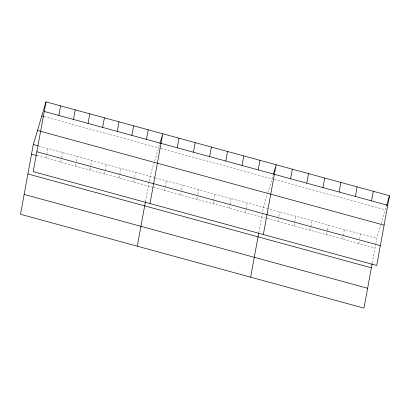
<?xml version="1.0" encoding="UTF-8"?>
<svg xmlns="http://www.w3.org/2000/svg" width="410" height="410" viewBox="0 0 410 410"><rect width="100%" height="100%" fill="white"/><g stroke="black" fill="none" stroke-linecap="round" stroke-linejoin="round"><path stroke-width="0.31" stroke-dasharray="2.05 1.54" d="M46.145 158.086L47.903 148.502M60.741 162.073L61.403 158.48M61.51 157.881L62.499 152.494M75.343 166.06L75.778 163.667M76.219 161.273L77.1 156.482M89.939 170.053L90.707 165.86M90.82 165.261L91.696 160.469M104.535 174.04L106.298 164.456M119.136 178.027L120.894 168.448M133.732 182.014L134.172 179.621M134.613 177.228L135.49 172.436M145.458 201.653L149.102 181.814M149.209 181.215L150.091 176.423L154.283 162.35M164.523 190.43L166.281 180.851M180.718 194.852L181.159 192.459M181.594 190.066L182.476 185.274M196.908 199.28L197.348 196.882M197.789 194.489L198.671 189.697M213.103 203.703L214.86 194.12M229.298 208.126L229.954 204.534M230.066 203.934L231.055 198.548M245.487 212.549L247.245 202.97M258.807 232.624L263.44 207.393L267.633 193.32M277.872 221.4L278.313 219.007M278.754 216.608L279.63 211.821M294.067 225.823L295.825 216.244M310.262 230.251L312.02 220.667M326.452 234.674L327.221 230.481M327.334 229.882L328.21 225.09M342.647 239.097L344.405 229.518M358.837 243.519L359.278 241.126M359.719 238.733L360.595 233.941M372.27 262.994L375.801 243.755M375.909 243.156L376.79 238.364L380.803 224.905M154.642 161.14L159.7 144.182M267.812 192.715L273.234 174.537M381.167 223.686L386.399 206.122M44.254 116.609L160.402 148.343M161.002 148.507L273.757 179.313M274.357 179.477L385.308 209.792M38.781 146.011L154.888 177.735M155.487 177.899L376.79 238.364M37.018 155.59L153.13 187.319M153.729 187.483L266.479 218.289M267.079 218.448L375.032 247.947"/><path stroke-width="0.61" d="M46.012 101.87L33.21 171.636L376.698 265.485L389.5 195.719L46.012 101.87L33.302 144.515L20.5 214.281L363.988 308.13L372.162 263.594M58.855 115.441L60.613 105.857M73.451 119.428L75.209 109.844M88.053 123.415L89.81 113.836M102.649 127.402L104.406 117.824M117.245 131.395L119.008 121.811M131.846 135.382L133.604 125.798M146.442 139.369L148.2 129.791M137.283 246.19L145.458 201.653M149.993 203.544L162.801 133.778L159.879 143.567M177.233 147.784L178.991 138.201M193.428 152.207L195.186 142.624M209.618 156.63L211.381 147.052M225.813 161.058L227.57 151.474M242.008 165.481L243.765 155.897M258.197 169.904L259.955 160.325M250.633 277.16L258.7 233.223M263.343 234.515L276.15 164.748L273.234 174.537M290.582 178.755L292.34 169.171M306.777 183.178L308.535 173.594M322.972 187.601L324.73 178.022M339.162 192.029L340.92 182.445M355.357 196.451L357.115 186.868M371.547 200.874L373.305 191.296M386.584 205.507L389.5 195.719M44.254 111.448L387.742 205.297M41.82 115.943L43.644 116.44M37.5 130.441L40.539 131.272M40.61 131.313L384.098 225.162M33.302 144.515L38.171 145.847M36.854 151.772L380.342 245.626M31.544 154.099L36.413 155.426M27.9 173.958L371.388 267.807M24.144 194.422L367.632 288.271"/></g></svg>
